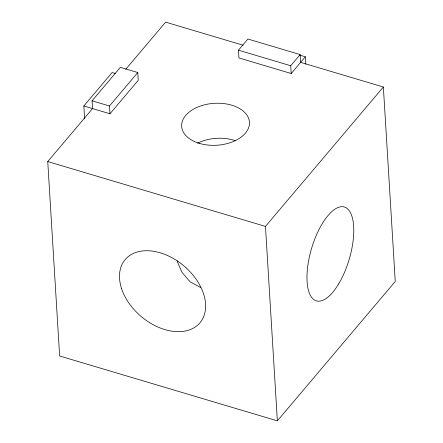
<?xml version="1.0" encoding="UTF-8"?>
<svg xmlns="http://www.w3.org/2000/svg" width="443" height="443" viewBox="0 0 443 443"><rect width="100%" height="100%" fill="white"/><g stroke="black" fill="none" stroke-linecap="round" stroke-linejoin="round"><path stroke-width="0.66" d="M84.619 118.835L83.832 105.988L112.129 72.53L115.235 73.455M300.049 55.209L305.343 56.787L291.195 73.516L238.943 57.95L238.467 50.17L247.897 39.017L300.149 54.589L300.625 62.363L383.367 87.011L395.256 281.449L277.362 420.85L59.633 355.989L47.744 161.551L92.543 108.579L92.066 100.805L120.363 67.347L137.779 72.536L138.255 80.31L109.964 113.768L83.832 105.988M125.718 69.352L165.638 22.15L243.08 45.219M109.964 113.768L109.487 105.993L137.779 72.536M291.195 73.516L290.719 65.741L300.149 54.589M277.362 420.85L265.473 226.412L383.367 87.011M238.467 50.17L290.719 65.741M92.066 100.805L109.487 105.993M47.744 161.551L265.473 226.412M200.563 287.441L190.147 281.875L181.863 272.201L177.084 260.944M305.343 56.787L305.797 64.229M197.495 143.15A33.961 21.004 -3.5 0 1 235.122 140.586M199.405 143.382A33.961 21.004 -3.5 0 0 249.464 122.429A33.961 21.004 -3.5 0 0 197.799 107.04A33.961 21.004 -3.5 0 0 199.405 143.382M338.662 283.902A48.963 19.586 -73.4 0 0 345.169 207.302A48.963 19.586 -73.4 0 0 307.265 270.584A48.963 19.586 -73.4 0 0 338.662 283.902M121.62 288.764A48.963 33.12 40.2 0 0 194.627 327.416A48.963 33.12 40.2 0 0 171.413 257.422A48.963 33.12 40.2 0 0 121.62 288.764"/></g></svg>
